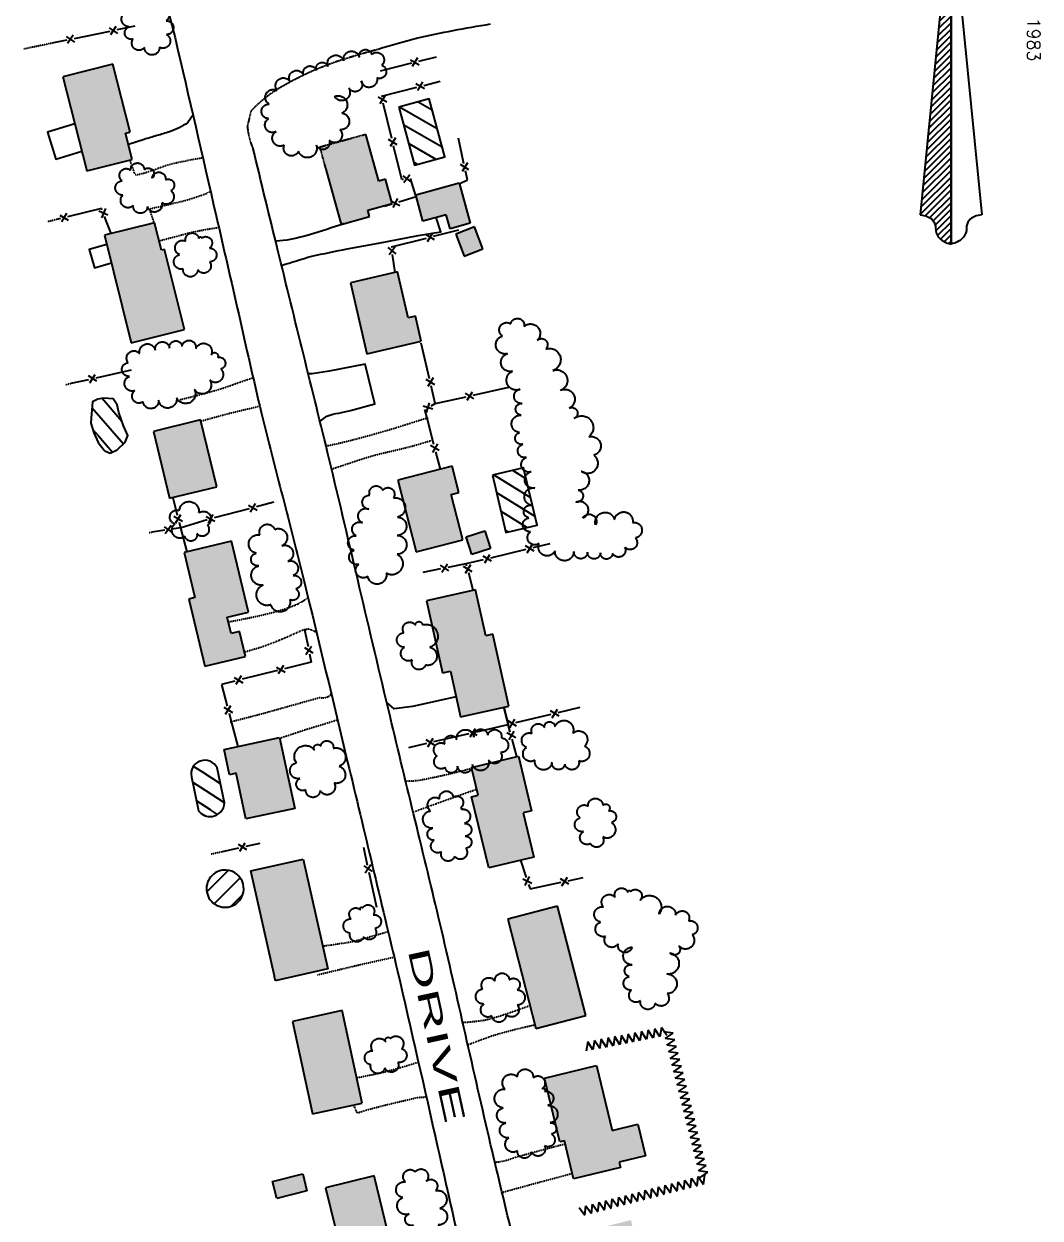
# Model space of a CAD drawing. Header units: feet. Extents: x 1024240 to 1029256, y 89370 to 94394.
# Drawn here: x 1026209 to 1026767, y 91738 to 92394 of the extents above; entities that cross this region are included whole.
import ezdxf

# ---------------------------------------------------------------- set-up
doc = ezdxf.new("R2010")
doc.units = ezdxf.units.FT
doc.header["$MEASUREMENT"] = 0
for name, pattern in [('PB-EX61$0$HIDDEN', [0.375, 0.25, -0.125]), ('PB-EX61$0$HIDDEN2', [0.1875, 0.125, -0.0625]), ('PB-EX61$0$LTP300', [100, 100, 0]), ('PB-EX61$0$LTP600', [100, 100, 0]), ('PB-EX61$0$LTP602', [100, 100, 0])]:
    doc.linetypes.add(name, pattern=pattern)
for name, color, linetype in [('E7SNT', 3, 'Continuous'), ('P1NAS', 4, 'Continuous'), ('PB-EX61$0$BLDG_OBS', 11, 'PB-EX61$0$HIDDEN'), ('PB-EX61$0$BUILDING', 11, 'Continuous'), ('PB-EX61$0$DECK', 10, 'Continuous'), ('PB-EX61$0$DRIVE', 10, 'Continuous'), ('PB-EX61$0$DRIVE_OBSCURED', 10, 'PB-EX61$0$HIDDEN2'), ('PB-EX61$0$E6BUH', 9, 'Continuous'), ('PB-EX61$0$FENCE', 10, 'PB-EX61$0$LTP300'), ('PB-EX61$0$HEDGE', 9, 'PB-EX61$0$LTP602'), ('PB-EX61$0$OBFENCE', 10, 'PB-EX61$0$HIDDEN2'), ('PB-EX61$0$OBS_PAVE', 10, 'PB-EX61$0$HIDDEN'), ('PB-EX61$0$PAVED_RD', 10, 'Continuous'), ('PB-EX61$0$POOL', 10, 'Continuous'), ('PB-EX61$0$POOL_OBS', 10, 'Continuous'), ('PB-EX61$0$TREELINE', 9, 'PB-EX61$0$LTP600')]:
    doc.layers.add(name, color=color, linetype=linetype)
doc.styles.add('120BT', font='swiss.ttf', dxfattribs={"width": 2, "height": 11.5})
doc.styles.add('80L', font='simplex.shx', dxfattribs={"height": 7})

# ---------------------------------------------------------------- blocks, each defined once
blk = doc.blocks.new('PB-EX61$0$FENCE')
for p, q in [((-0.476563, -0.5), (0.5, 0.476563)), ((0.5, -0.5), (-0.476563, 0.476563))]:
    blk.add_line(p, q)
blk = doc.blocks.new('PB-EX61$0$HEDGE')
for p, q in [((-0.376953, 0.365234), (0, -0.617188)), ((0, -0.617188), (0.378906, 0.365234))]:
    blk.add_line(p, q)
blk = doc.blocks.new('PB-EX61')
at = {"layer": 'PB-EX61$0$E6BUH', "linetype": 'Continuous'}
h = blk.add_hatch(dxfattribs=at)
h.set_pattern_fill('ANSI36', color=256, scale=20, angle=20, style=0)
h.paths.add_polyline_path([(1026394.6, 92332.91), (1026371.06, 92326.36), (1026374.41, 92314.28), (1026382.82, 92284.01), (1026398.47, 92288.36), (1026397.5, 92291.84), (1026410.94, 92295.58), (1026407.27, 92308.8), (1026403.58, 92307.77), (1026396.45, 92333.42)])
h.paths.add_polyline_path([(1026419.73, 92232.61), (1026413.9, 92257.91), (1026387.93, 92251.93), (1026396.94, 92212.83), (1026426.9, 92219.73), (1026423.72, 92233.53)])
h.paths.add_polyline_path([(1026456.12, 92282.63), (1026445.82, 92278.69), (1026450.43, 92266.61), (1026460.74, 92270.54)])
h.paths.add_polyline_path([(1026427.84, 92285.83), (1026423.83, 92300.33), (1026447.66, 92306.92), (1026453.84, 92284.59), (1026442.71, 92281.51), (1026440.55, 92289.35)])
h.paths.add_polyline_path([(1026280.37, 92284.85), (1026252.87, 92278.02), (1026267.54, 92218.93), (1026296.73, 92226.18), (1026285.81, 92270.17), (1026284.12, 92269.75)])
h.paths.add_polyline_path([(1026257.43, 92372.11), (1026230.01, 92365.2), (1026243.08, 92313.41), (1026268.03, 92319.7), (1026264.4, 92334.09), (1026266.87, 92334.71)])
h.paths.add_polyline_path([(1026363.84, 91705.08), (1026361.37, 91704.46), (1026359.04, 91713.66), (1026360.69, 91714.08), (1026368.79, 91716.13), (1026371.12, 91706.92)])
h.paths.add_polyline_path([(1026375.5, 91874.77), (1026347.31, 91868.43), (1026346.76, 91868.31), (1026346.2, 91870.82), (1026333.2, 91928.65), (1026361.93, 91935.11)])
h.paths.add_polyline_path([(1026580.46, 91582.05), (1026565.56, 91642.13), (1026537.2, 91635.1), (1026552.11, 91575.01)])
h.paths.add_polyline_path([(1026542.15, 91736.7), (1026515.26, 91729.97), (1026532.19, 91662.27), (1026559.08, 91669)])
h.paths.add_polyline_path([(1026505.57, 91780.34), (1026503.09, 91779.74), (1026494.6, 91814.79), (1026523.18, 91821.71), (1026531.83, 91785.99), (1026545.97, 91789.42), (1026550.19, 91772.02), (1026535.62, 91768.5), (1026536.33, 91765.58), (1026510.65, 91759.36)])
h.paths.add_polyline_path([(1026501.83, 91909.23), (1026474.46, 91902.19), (1026489.94, 91842.03), (1026517.32, 91849.08)])
h.paths.add_polyline_path([(1026458.23, 91970.19), (1026454.55, 91985.46), (1026480.31, 91991.66), (1026487.55, 91961.61), (1026482.88, 91960.48), (1026488.72, 91936.24), (1026463.98, 91930.28), (1026454.58, 91969.31)])
h.paths.add_polyline_path([(1026462.34, 92057.87), (1026456.72, 92083.09), (1026429.74, 92077.07), (1026438.56, 92037.5), (1026442.91, 92038.47), (1026448.52, 92013.29), (1026475.07, 92019.2), (1026466.26, 92058.74)])
h.paths.add_polyline_path([(1026454.72, 92102.52), (1026451.58, 92112.32), (1026461.83, 92115.6), (1026464.96, 92105.79)])
h.paths.add_polyline_path([(1026447.48, 92136.6), (1026443.8, 92151.04), (1026413.99, 92143.43), (1026424.05, 92104), (1026449.76, 92110.56), (1026443.39, 92135.56)])
h.paths.add_polyline_path([(1026432.34, 91636.68), (1026434.61, 91637.42), (1026423.58, 91671.56), (1026395.22, 91662.39), (1026411.05, 91613.4), (1026437.14, 91621.83)])
h.paths.add_polyline_path([(1026383.33, 91716.37), (1026389, 91693.37), (1026414.46, 91699.64), (1026408.73, 91722.91), (1026410.24, 91723.28), (1026400.95, 91761), (1026374.33, 91754.44), (1026379.67, 91732.78), (1026368.02, 91729.91), (1026372.04, 91713.59)])
h.paths.add_polyline_path([(1026347.5, 91748.59), (1026345.18, 91757.93), (1026361.75, 91762.06), (1026364.08, 91752.72)])
h.paths.add_polyline_path([(1026394.4, 91801.03), (1026383.36, 91851.83), (1026356.17, 91845.92), (1026367.22, 91795.12)])
h.paths.add_polyline_path([(1026321.5, 91981.51), (1026318.51, 91995.38), (1026349.05, 92001.96), (1026357.44, 91963), (1026330.53, 91957.2), (1026325.13, 91982.29)])
h.paths.add_polyline_path([(1026320.23, 92068.14), (1026331.89, 92070.94), (1026322.54, 92109.85), (1026296.57, 92103.61), (1026302.52, 92078.86), (1026299.09, 92078.03), (1026307.95, 92041.17), (1026330.37, 92046.56), (1026327.09, 92060.24), (1026322.4, 92059.11)])
h.paths.add_polyline_path([(1026288.64, 92133.51), (1026314.57, 92139.84), (1026305.61, 92176.55), (1026279.67, 92170.22)])
h.paths.add_polyline_path([(1026488.4, 91264.55), (1026480.9, 91299.45), (1026494.83, 91302.45), (1026509.49, 91305.6), (1026516.93, 91271.03), (1026523.17, 91242.01), (1026503.18, 91237.71), (1026494.57, 91235.86)])
h.paths.add_polyline_path([(1026488.72, 91351.43), (1026466.95, 91345.55), (1026453.99, 91393.57), (1026472.46, 91398.55), (1026484.58, 91401.83), (1026497.55, 91353.81)])
h.paths.add_polyline_path([(1026458.16, 91440.61), (1026435.7, 91435.89), (1026431.81, 91454.37), (1026441.72, 91456.46), (1026434.7, 91489.85), (1026439.84, 91490.94), (1026464.13, 91496.05), (1026471.47, 91461.17), (1026470.76, 91461.02), (1026474.34, 91444.02)])
h.paths.add_polyline_path([(1026455.28, 91522.4), (1026426.73, 91517.71), (1026416.7, 91516.06), (1026413.48, 91535.66), (1026419.95, 91536.72), (1026422.18, 91537.09), (1026415.28, 91579.06), (1026445.16, 91583.97)])
h.paths.add_polyline_path([(1026666.15, 91315.44), (1026656.12, 91338.35), (1026610.66, 91318.45), (1026621.61, 91293.44), (1026652.53, 91306.98), (1026651.61, 91309.07)])
h.paths.add_polyline_path([(1026578.4, 91459.97), (1026606.85, 91466.98), (1026623.98, 91397.53), (1026595.53, 91390.52)])
h.paths.add_polyline_path([(1026582.33, 91553.77), (1026580.65, 91561.82), (1026598.25, 91565.49), (1026603.81, 91538.84), (1026589.17, 91535.78), (1026596.87, 91498.87), (1026570.34, 91493.33), (1026558.75, 91548.85)])
h.paths.add_polyline_path([(1026510.47, 91131.03), (1026517.87, 91102.16), (1026577.33, 91117.39), (1026569.93, 91146.26)])
at = {"layer": 'PB-EX61$0$BLDG_OBS', "flags": 128}
for points in [[(1026394.6, 92332.91), (1026371.06, 92326.36), (1026374.41, 92314.28)], [(1026347.31, 91868.43), (1026346.76, 91868.31), (1026346.2, 91870.82)]]:
    blk.add_lwpolyline(points, dxfattribs=at)
at = {"layer": 'PB-EX61$0$BUILDING'}
for p, q in [((1026257.43, 92372.11), (1026230.01, 92365.2)), ((1026266.87, 92334.71), (1026257.43, 92372.11)), ((1026230.01, 92365.2), (1026243.08, 92313.41)), ((1026264.4, 92334.09), (1026266.87, 92334.71)), ((1026268.03, 92319.7), (1026264.4, 92334.09)), ((1026396.45, 92333.42), (1026394.6, 92332.91)), ((1026403.58, 92307.77), (1026396.45, 92333.42)), ((1026243.08, 92313.41), (1026268.03, 92319.7)), ((1026374.41, 92314.28), (1026382.82, 92284.01)), ((1026407.27, 92308.8), (1026403.58, 92307.77)), ((1026410.94, 92295.58), (1026407.27, 92308.8)), ((1026423.83, 92300.33), (1026447.66, 92306.92)), ((1026447.66, 92306.92), (1026453.84, 92284.59)), ((1026427.84, 92285.83), (1026423.83, 92300.33)), ((1026397.5, 92291.84), (1026410.94, 92295.58)), ((1026382.82, 92284.01), (1026398.47, 92288.36)), ((1026398.47, 92288.36), (1026397.5, 92291.84)), ((1026440.55, 92289.35), (1026427.84, 92285.83)), ((1026442.71, 92281.51), (1026440.55, 92289.35)), ((1026280.37, 92284.85), (1026252.87, 92278.02)), ((1026284.12, 92269.75), (1026280.37, 92284.85)), ((1026453.84, 92284.59), (1026442.71, 92281.51)), ((1026456.12, 92282.63), (1026445.82, 92278.69)), ((1026460.74, 92270.54), (1026456.12, 92282.63)), ((1026252.87, 92278.02), (1026267.54, 92218.93)), ((1026445.82, 92278.69), (1026450.43, 92266.61)), ((1026285.81, 92270.17), (1026284.12, 92269.75)), ((1026296.73, 92226.18), (1026285.81, 92270.17)), ((1026450.43, 92266.61), (1026460.74, 92270.54)), ((1026413.9, 92257.91), (1026387.93, 92251.93)), ((1026419.73, 92232.61), (1026413.9, 92257.91)), ((1026387.93, 92251.93), (1026396.94, 92212.83)), ((1026423.72, 92233.53), (1026419.73, 92232.61)), ((1026426.9, 92219.73), (1026423.72, 92233.53)), ((1026267.54, 92218.93), (1026296.73, 92226.18)), ((1026396.94, 92212.83), (1026426.9, 92219.73)), ((1026305.61, 92176.55), (1026279.67, 92170.22)), ((1026314.57, 92139.84), (1026305.61, 92176.55)), ((1026279.67, 92170.22), (1026288.64, 92133.51)), ((1026443.8, 92151.04), (1026413.99, 92143.43)), ((1026447.48, 92136.6), (1026443.8, 92151.04)), ((1026413.99, 92143.43), (1026424.05, 92104)), ((1026288.64, 92133.51), (1026314.57, 92139.84)), ((1026443.39, 92135.56), (1026447.48, 92136.6)), ((1026449.76, 92110.56), (1026443.39, 92135.56)), ((1026451.58, 92112.32), (1026461.83, 92115.6)), ((1026461.83, 92115.6), (1026464.96, 92105.79)), ((1026322.54, 92109.85), (1026296.57, 92103.61)), ((1026331.89, 92070.94), (1026322.54, 92109.85)), ((1026424.05, 92104), (1026449.76, 92110.56)), ((1026454.72, 92102.52), (1026451.58, 92112.32)), ((1026296.57, 92103.61), (1026302.52, 92078.86)), ((1026464.96, 92105.79), (1026454.72, 92102.52)), ((1026456.72, 92083.09), (1026429.74, 92077.07)), ((1026462.34, 92057.87), (1026456.72, 92083.09)), ((1026302.52, 92078.86), (1026299.09, 92078.03)), ((1026299.09, 92078.03), (1026307.95, 92041.17)), ((1026429.74, 92077.07), (1026438.56, 92037.5)), ((1026320.23, 92068.14), (1026331.89, 92070.94)), ((1026322.4, 92059.11), (1026320.23, 92068.14)), ((1026327.09, 92060.24), (1026322.4, 92059.11)), ((1026330.37, 92046.56), (1026327.09, 92060.24)), ((1026466.26, 92058.74), (1026462.34, 92057.87)), ((1026475.07, 92019.2), (1026466.26, 92058.74)), ((1026307.95, 92041.17), (1026330.37, 92046.56)), ((1026438.56, 92037.5), (1026442.91, 92038.47)), ((1026442.91, 92038.47), (1026448.52, 92013.29)), ((1026448.52, 92013.29), (1026475.07, 92019.2)), ((1026318.51, 91995.38), (1026349.05, 92001.96)), ((1026349.05, 92001.96), (1026357.44, 91963)), ((1026321.5, 91981.51), (1026318.51, 91995.38)), ((1026454.55, 91985.46), (1026480.31, 91991.66)), ((1026480.31, 91991.66), (1026487.55, 91961.61)), ((1026458.23, 91970.19), (1026454.55, 91985.46)), ((1026325.13, 91982.29), (1026321.5, 91981.51)), ((1026330.53, 91957.2), (1026325.13, 91982.29)), ((1026454.58, 91969.31), (1026458.23, 91970.19)), ((1026463.98, 91930.28), (1026454.58, 91969.31)), ((1026357.44, 91963), (1026330.53, 91957.2)), ((1026487.55, 91961.61), (1026482.88, 91960.48)), ((1026482.88, 91960.48), (1026488.72, 91936.24)), ((1026333.2, 91928.65), (1026361.93, 91935.11)), ((1026361.93, 91935.11), (1026375.5, 91874.77)), ((1026488.72, 91936.24), (1026463.98, 91930.28)), ((1026346.2, 91870.82), (1026333.2, 91928.65)), ((1026501.83, 91909.23), (1026474.46, 91902.19)), ((1026517.32, 91849.08), (1026501.83, 91909.23)), ((1026474.46, 91902.19), (1026489.94, 91842.03)), ((1026375.5, 91874.77), (1026347.31, 91868.43)), ((1026383.36, 91851.83), (1026356.17, 91845.92)), ((1026356.17, 91845.92), (1026367.22, 91795.12)), ((1026394.4, 91801.03), (1026383.36, 91851.83)), ((1026489.94, 91842.03), (1026517.32, 91849.08)), ((1026494.6, 91814.79), (1026523.18, 91821.71)), ((1026523.18, 91821.71), (1026531.83, 91785.99)), ((1026503.09, 91779.74), (1026494.6, 91814.79)), ((1026367.22, 91795.12), (1026394.4, 91801.03)), ((1026531.83, 91785.99), (1026545.97, 91789.42)), ((1026545.97, 91789.42), (1026550.19, 91772.02)), ((1026505.57, 91780.34), (1026503.09, 91779.74)), ((1026510.65, 91759.36), (1026505.57, 91780.34)), ((1026550.19, 91772.02), (1026535.62, 91768.5)), ((1026535.62, 91768.5), (1026536.33, 91765.58)), ((1026345.18, 91757.93), (1026361.75, 91762.06)), ((1026361.75, 91762.06), (1026364.08, 91752.72)), ((1026400.95, 91761), (1026374.33, 91754.44)), ((1026410.24, 91723.28), (1026400.95, 91761)), ((1026536.33, 91765.58), (1026510.65, 91759.36)), ((1026347.5, 91748.59), (1026345.18, 91757.93)), ((1026374.33, 91754.44), (1026379.67, 91732.78)), ((1026364.08, 91752.72), (1026347.5, 91748.59))]:
    blk.add_line(p, q, dxfattribs=at)
at = {"layer": 'PB-EX61$0$DECK', "flags": 128}
for points in [[(1026236.54, 92339.33), (1026221.48, 92334.76), (1026226, 92319.9), (1026240.34, 92324.26)], [(1026254.1, 92273.04), (1026244.44, 92270.2), (1026247.41, 92260.13), (1026256.63, 92262.85)]]:
    blk.add_lwpolyline(points, dxfattribs=at)
at = {"layer": 'PB-EX61$0$DRIVE', "flags": 128}
for points in [[(1026301.6, 92344.2), (1026298.71, 92339.93, -0.058976), (1026288.6, 92334.95, -0.022892), (1026281.59, 92332.81, 0.003579), (1026274.57, 92330.67), (1026265.98, 92327.83)], [(1026350.14, 92261.44, -0.010892), (1026366.69, 92266.5, -0.007647), (1026386.27, 92270.53), (1026403.49, 92273.77), (1026424.2, 92277.66), (1026425.28, 92277.84), (1026437.59, 92279.86), (1026435.1, 92287.84)], [(1026384.44, 92284.46, -0.010859), (1026365.48, 92278.31), (1026362.24, 92277.43, -0.051808), (1026347.32, 92274.76), (1026346.82, 92274.77)], [(1026371.26, 92175.88), (1026375.08, 92178.65, -0.073821), (1026381.53, 92180.17, 0.004242), (1026387.97, 92181.69), (1026401.31, 92185.32), (1026396.11, 92207.16), (1026376.36, 92203.34), (1026366.92, 92201.9), (1026364.87, 92201.86)]]:
    blk.add_lwpolyline(points, format="xyb", dxfattribs=at)
blk.add_lwpolyline([(1026446.06, 92024.34), (1026422.05, 92019.08), (1026412.02, 92017.78), (1026407.93, 92021.19)], dxfattribs=at)
at = {"layer": 'PB-EX61$0$DRIVE_OBSCURED', "flags": 128}
for points in [[(1026306.98, 92320.5, 0.01873), (1026288.92, 92316.96, 0.015172), (1026281.86, 92314.55, -0.017003), (1026274.8, 92312.14), (1026270.04, 92310.98), (1026269.43, 92311.96), (1026269.31, 92312.33), (1026266.87, 92319.41)], [(1026280.18, 92284.8), (1026277.55, 92292.52), (1026297.49, 92297.2, 0.013265), (1026308.76, 92300.97), (1026311.14, 92302.18)], [(1026282.84, 92274.93, -0.007073), (1026291.56, 92277.24, -0.007073), (1026300.28, 92279.55), (1026302.18, 92280, -0.011668), (1026315.66, 92282.37)], [(1026293.99, 92187.57, 0.006296), (1026313.34, 92192.63), (1026316.95, 92193.69, 0.010028), (1026324.43, 92196.3, -0.000872), (1026331.92, 92198.91), (1026334.43, 92199.78)], [(1026338.15, 92183.96, 0.004571), (1026320.57, 92179.78, 0.003873), (1026305.81, 92175.73)], [(1026430.45, 92177.62), (1026430.09, 92177.51), (1026411.38, 92171.6), (1026401.88, 92168.85, -0.010489), (1026382.5, 92163.76), (1026375.35, 92162.19), (1026374.55, 92162.33)], [(1026377.65, 92149.48, -0.006716), (1026396.13, 92155.63), (1026401.48, 92157.21, -0.009906), (1026411.21, 92159.54, 0.003809), (1026420.93, 92161.88), (1026421.73, 92162.09, 0.008545), (1026427.15, 92163.7, 0.008545), (1026432.57, 92165.31)], [(1026320.86, 92065.52, 0.009241), (1026339.34, 92069.25), (1026343.8, 92070.36, 0.043931), (1026359.61, 92075.63), (1026364.78, 92078.75)], [(1026369.41, 92059.71), (1026365.32, 92061.61), (1026362.81, 92061.07), (1026361.34, 92060.76), (1026355.63, 92058.21, -0.018333), (1026339.82, 92051.85, -0.008863), (1026329.82, 92048.88)], [(1026321.96, 92010.57), (1026322.52, 92010.71), (1026339.34, 92015.04, 0.002936), (1026348.96, 92017.75, 0.000257), (1026358.59, 92020.45), (1026364.99, 92022.26, -0.000754), (1026371.16, 92023.98, 0.276758), (1026377.33, 92025.69), (1026377.46, 92026.16)], [(1026380.94, 92011.53, 0.002835), (1026372.27, 92008.89, 0.002835), (1026363.6, 92006.25), (1026362.58, 92005.93, 0.004051), (1026355.87, 92003.67, 0.004051), (1026349.16, 92001.41)], [(1026454.69, 91984.92, -0.004033), (1026442.56, 91981.91, -0.02043), (1026423.9, 91978.09), (1026418.37, 91977.83)], [(1026422.47, 91961.03, -0.000685), (1026435.66, 91965.84, -0.000976), (1026445.07, 91969.21, -0.000576), (1026454.49, 91972.57), (1026456.61, 91973.33), (1026457.41, 91973.6)], [(1026408.75, 91895.21, -0.017269), (1026399.01, 91892.45, -0.017269), (1026389.27, 91889.7), (1026388.61, 91889.56, -0.013619), (1026380.66, 91888.38, -0.013619), (1026372.71, 91887.19)], [(1026369.95, 91871.56, -0.001411), (1026379.67, 91873.89, -0.001411), (1026389.4, 91876.22), (1026392.29, 91876.89, -0.001876), (1026402.16, 91879.1, -0.001876), (1026412.03, 91881.3)], [(1026486.72, 91854.57, -0.009873), (1026471.6, 91849.26, -0.018766), (1026461.82, 91846.51, -0.022397), (1026449.75, 91845.19)], [(1026452.5, 91833.1, -0.009855), (1026465.71, 91837.98, -0.019906), (1026485.05, 91843.1), (1026489.42, 91844.08)], [(1026425.37, 91823.43, -0.010778), (1026407.25, 91818.11, -0.009236), (1026391.41, 91814.81)], [(1026389.62, 91799.99), (1026391.28, 91796.05), (1026392.41, 91795.83), (1026396.69, 91797.2, -0.010526), (1026416.09, 91802.07), (1026424.94, 91804.12), (1026429.67, 91804.46)], [(1026506.01, 91778.5, 0.000583), (1026499.65, 91776.81, 0.000583), (1026493.28, 91775.11), (1026487.43, 91773.54, 0.001033), (1026478.23, 91771, -0.059233), (1026469.03, 91768.47), (1026467.35, 91768.45)], [(1026471.27, 91751.93, -0.000698), (1026480.43, 91754.45, -0.000698), (1026489.59, 91756.96), (1026490.49, 91757.21, -0.000955), (1026498.06, 91759.23, 0.004361), (1026505.63, 91761.25), (1026509.89, 91762.5)]]:
    blk.add_lwpolyline(points, format="xyb", dxfattribs=at)
at = {"layer": 'PB-EX61$0$FENCE', "flags": 128}
for points in [[(1026269.42, 92392.89), (1026259.63, 92390.88)], [(1026232.2, 92385.26), (1026223.97, 92383.58)], [(1026255.71, 92390.08), (1026236.12, 92386.07)], [(1026421.51, 92372.56), (1026404.24, 92368.17)], [(1026435.08, 92376.01), (1026425.39, 92373.55)], [(1026405.07, 92354.44), (1026405.06, 92354.49), (1026424.38, 92359.44)], [(1026428.26, 92360.43), (1026437.38, 92362.77)], [(1026410.78, 92331.13), (1026406.02, 92350.55)], [(1026450.33, 92317.36), (1026447.28, 92331.41)], [(1026417.1, 92308.72), (1026416.3, 92308.6), (1026411.73, 92327.24)], [(1026447.81, 92306.37), (1026452.26, 92308.5), (1026451.18, 92313.46)], [(1026423.96, 92299.65), (1026420.98, 92309.2)], [(1026424.14, 92299.18), (1026414.57, 92296.28)], [(1026251.5, 92292.01), (1026251.21, 92292.75), (1026232.57, 92288.16)], [(1026410.75, 92295.12), (1026406.74, 92293.9)], [(1026228.68, 92287.21), (1026226.6, 92286.7)], [(1026256.44, 92278.91), (1026252.91, 92288.26)], [(1026433.67, 92277.48), (1026447.47, 92280.94)], [(1026410.65, 92271.47), (1026410.62, 92271.71), (1026429.79, 92276.51)], [(1026412.52, 92257.6), (1026411.18, 92267.51)], [(1026431.44, 92199.18), (1026426.88, 92218.65)], [(1026248.2, 92199.69), (1026267.72, 92204.04)], [(1026234.54, 92196.65), (1026244.3, 92198.82)], [(1026434.63, 92185.55), (1026432.35, 92195.28)], [(1026455.43, 92190.15), (1026474.95, 92194.47)], [(1026432.26, 92184.26), (1026434.63, 92185.55), (1026451.52, 92189.29)], [(1026433.87, 92162.95), (1026430.09, 92177.51), (1026428.84, 92182.31)], [(1026437.4, 92149.4), (1026434.88, 92159.08)], [(1026290.36, 92133.93), (1026292.84, 92124.24)], [(1026345.94, 92131.24), (1026336.27, 92128.72)], [(1026309.2, 92121.57), (1026294.95, 92117.28), (1026294.64, 92117.23), (1026289.89, 92116.48)], [(1026332.39, 92127.72), (1026313.04, 92122.69)], [(1026285.94, 92115.85), (1026279.07, 92114.77)], [(1026293.84, 92120.37), (1026294.64, 92117.23), (1026298.04, 92103.96)], [(1026488.43, 92106.35), (1026497.78, 92108.58)], [(1026465.08, 92100.77), (1026484.54, 92105.42)], [(1026441.66, 92095.58), (1026451.67, 92097.57), (1026461.19, 92099.84)], [(1026451.98, 92096.37), (1026451.67, 92097.57)], [(1026427.93, 92092.85), (1026437.73, 92094.8)], [(1026455.47, 92082.81), (1026452.98, 92092.49)], [(1026362.67, 92061.76), (1026362.81, 92061.07), (1026364.68, 92051.97)], [(1026365.48, 92048.05), (1026366.45, 92043.32), (1026351.71, 92039.69)], [(1026347.83, 92038.74), (1026328.41, 92033.96)], [(1026324.53, 92033), (1026317.18, 92031.19), (1026320.32, 92019.16)], [(1026475.85, 92004.98), (1026474.73, 92009.16), (1026473.7, 92012.99), (1026472.2, 92018.56)], [(1026472.28, 92018.58), (1026473.7, 92012.99), (1026474.68, 92009.15), (1026474.73, 92009.16), (1026474.94, 92009.21)], [(1026502.18, 92015.71), (1026514.22, 92018.59)], [(1026321.33, 92015.28), (1026322.52, 92010.71), (1026326.09, 91997.01)], [(1026478.83, 92010.14), (1026498.29, 92014.78)], [(1026433.79, 91999.69), (1026453.27, 92004.2)], [(1026457.17, 92005.1), (1026474.68, 92009.15)], [(1026420.15, 91996.54), (1026429.89, 91998.79)], [(1026479.49, 91991.46), (1026476.89, 92001.12)], [(1026316.94, 91939.18), (1026326.71, 91941.34)], [(1026330.61, 91942.2), (1026338.33, 91943.91)], [(1026395.08, 91941.64), (1026397.22, 91931.87)], [(1026481.35, 91934.46), (1026484.57, 91924.99)], [(1026398.08, 91927.97), (1026402.31, 91908.72)], [(1026507.62, 91923.26), (1026515.84, 91925.03)], [(1026485.85, 91921.21), (1026486.69, 91918.76), (1026503.71, 91922.42)]]:
    blk.add_lwpolyline(points, dxfattribs=at)
at = {"layer": 'PB-EX61$0$OBFENCE', "flags": 128}
for points in [[(1026223.97, 92383.58), (1026208.53, 92380.41)], [(1026226.6, 92286.7), (1026221.59, 92285.46)], [(1026231.35, 92195.94), (1026234.54, 92196.65)], [(1026279.07, 92114.77), (1026277.3, 92114.49)], [(1026311.45, 91937.97), (1026316.94, 91939.18)]]:
    blk.add_lwpolyline(points, dxfattribs=at)
at = {"layer": 'PB-EX61$0$OBS_PAVE', "flags": 128}
blk.add_lwpolyline([(1026334.34, 92326.22, -0.069425), (1026331.49, 92337.95), (1026333.54, 92346.48, -0.082156), (1026351.77, 92360.67, -0.055262), (1026385.45, 92375.26, -0.010788), (1026403.23, 92380.38)], format="xyb", dxfattribs=at)
at = {"layer": 'PB-EX61$0$PAVED_RD', "flags": 128}
for points in [[(1026272.47, 92463.6, -0.010764), (1026277.39, 92441.6, -0.00341), (1026291.59, 92386.62, -0.000911), (1026314.22, 92288.68, -0.000271), (1026326.57, 92234.7, 0.003228), (1026338.92, 92180.73, 0.002796), (1026350.75, 92134.25, -0.001584), (1026362.57, 92087.78, -0.000777), (1026386.44, 91988.49, -0.000852), (1026413.84, 91873.62, -0.00112), (1026435.9, 91776.91, -0.000435), (1026448.55, 91720.64, 0.000789), (1026461.2, 91664.36, 0.001684), (1026483.67, 91567.08, 0.001303), (1026497.55, 91509.5, -0.00112), (1026511.44, 91451.92, -0.002933), (1026536.12, 91345.5, -0.001294), (1026542.03, 91318.16, 0.011369), (1026547.93, 91290.82), (1026549.1, 91286.47)], [(1026403.23, 92380.38, -0.007918), (1026424.2, 92386.41, -0.015045), (1026464.9, 92394.16)], [(1026532.54, 91491.25), (1026517.71, 91554.88, 0.000153), (1026489.93, 91673.96, 0.000583), (1026477.49, 91726.11, -0.001049), (1026465.04, 91778.27, -0.001216), (1026451.17, 91838.85, 0.001509), (1026437.29, 91899.44, 0.001426), (1026423.51, 91956.53, -0.000542), (1026409.73, 92013.61, -0.00067), (1026393.03, 92084.31, 0.001265), (1026376.32, 92155.01, 0.001035), (1026362.13, 92212.68, -0.000407), (1026347.94, 92270.36, -0.000197), (1026334.34, 92326.22)]]:
    blk.add_lwpolyline(points, format="xyb", dxfattribs=at)
at = {"layer": 'PB-EX61$0$POOL', "flags": 128}
for points in [[(1026414.62, 92348.52), (1026423.2, 92316.65), (1026439.79, 92321.12), (1026431.21, 92352.99), (1026414.62, 92348.52)], [(1026466.02, 92146.21), (1026473.44, 92114.67), (1026490.54, 92118.69), (1026483.12, 92150.24), (1026466.02, 92146.21)]]:
    blk.add_lwpolyline(points, close=True, dxfattribs=at)
for points in [[(1026425.26, 92351.39), (1026432.81, 92347.04)], [(1026415.02, 92348.63), (1026435.57, 92336.79)], [(1026417.27, 92338.67), (1026438.33, 92326.55)], [(1026420.03, 92328.43), (1026434.98, 92319.82)], [(1026422.79, 92318.19), (1026424.74, 92317.07)], [(1026252.71, 92159.85), (1026252.95, 92159.55), (1026255.87, 92158.2), (1026259.87, 92160.09), (1026264.18, 92164.34), (1026265.57, 92168.03), (1026263.26, 92173.24), (1026260.69, 92180.62), (1026259.78, 92184.75), (1026257.58, 92188.09), (1026252.29, 92188.56), (1026249.21, 92187.98), (1026246.18, 92186.42), (1026245.5, 92177.41)], [(1026251.55, 92188.42), (1026262.36, 92175.83)], [(1026245.95, 92183.42), (1026263.19, 92163.36)], [(1026249.53, 92167.75), (1026257.2, 92158.83)], [(1026477.12, 92148.83), (1026484.53, 92144.24)], [(1026466.8, 92146.4), (1026486.96, 92133.91)], [(1026468.26, 92136.67), (1026489.39, 92123.59)], [(1026470.69, 92126.35), (1026485.11, 92117.41)], [(1026473.12, 92116.02), (1026474.79, 92114.99)], [(1026316.53, 91976.44), (1026306.45, 91983.02)], [(1026318.7, 91966.07), (1026308.26, 91972.88)], [(1026314.87, 91959.62), (1026311.01, 91962.13)], [(1026319.99, 91928.07), (1026320.88, 91928.96)], [(1026322.28, 91919.75), (1026327.41, 91924.88)], [(1026324.58, 91911.45), (1026328.86, 91915.73)]]:
    blk.add_lwpolyline(points, dxfattribs=at)
for points in [[(1026311.92, 91958.6, 0.367264), (1026318.71, 91966.11), (1026314.67, 91985.28, 0.379209), (1026305.45, 91989.02)], [(1026324.91, 91910.43, 0.7149), (1026319.71, 91929.1)]]:
    blk.add_lwpolyline(points, format="xyb", dxfattribs=at)
at = {"layer": 'PB-EX61$0$POOL_OBS', "flags": 128}
for points in [[(1026245.5, 92177.41), (1026245.3, 92174.75), (1026246.93, 92169.4), (1026249.29, 92164.03), (1026252.71, 92159.85)], [(1026246.28, 92171.53), (1026249.53, 92167.75)], [(1026306.45, 91983.02), (1026301.71, 91986.11)], [(1026308.26, 91972.88), (1026301.24, 91977.46)], [(1026311.01, 91962.13), (1026303.44, 91967.07)], [(1026309.03, 91917.11), (1026319.99, 91928.07)], [(1026313.11, 91910.58), (1026322.28, 91919.75)], [(1026322.26, 91909.13), (1026324.58, 91911.45)]]:
    blk.add_lwpolyline(points, dxfattribs=at)
for points in [[(1026305.45, 91989.02, 0.377953), (1026300.63, 91980.35), (1026304.57, 91961.73, 0.274302), (1026311.92, 91958.6)], [(1026319.71, 91929.1, 0.071479), (1026316.81, 91928.85, 0.470037), (1026309.74, 91914.75, 0.470037), (1026324.91, 91910.43)]]:
    blk.add_lwpolyline(points, format="xyb", dxfattribs=at)
at = {"layer": 'PB-EX61$0$TREELINE', "flags": 128}
for points in [[(1026274.86, 92404.48, -1), (1026281.95, 92402.53, -1), (1026286.77, 92395.96, -1), (1026286.95, 92388.3, -1), (1026283.07, 92381.33, -1), (1026274.77, 92381.21, -1), (1026268.65, 92385.9, -1), (1026266.35, 92392.6, -1), (1026266.48, 92401.06, -1), (1026273.04, 92404.72, -1), (1026274.86, 92404.48)], [(1026402.55, 92364.41, -1), (1026393.93, 92362.91, -1), (1026387.1, 92358.9, -1), (1026379.25, 92354.28, -1), (1026383.31, 92345.14, -1), (1026382.17, 92336.05, -1), (1026376.3, 92330.13, -1), (1026369.23, 92327.63, -1), (1026359.41, 92324.17, -1), (1026351.64, 92327.61, -1), (1026347.15, 92335.11, -1), (1026342.98, 92342.08, -1), (1026343.32, 92350.12, -1), (1026347.72, 92357.57, -1), (1026354.55, 92362.83, -1), (1026362.25, 92366.02, -1), (1026369.27, 92368.65, -1), (1026375.57, 92370.83, -1), (1026384.36, 92373.86, -1), (1026392.88, 92375.86, -1), (1026399.62, 92377.44, -1), (1026405.2, 92371.54, -1), (1026402.55, 92364.41, -1), (1026402.55, 92364.41)], [(1026278.97, 92309.35, -1), (1026286.43, 92308.57, -1), (1026289.28, 92302.55, -1), (1026284.29, 92295.87, -1), (1026276.48, 92293.76, -1), (1026268.61, 92294.3, -1), (1026262.93, 92300.09, -1), (1026262.48, 92307.96, -1), (1026267.18, 92313.85, -1), (1026274.67, 92314.18, -1), (1026278.97, 92309.35, -1), (1026278.97, 92309.35)], [(1026306.26, 92276.53, -1), (1026310.62, 92270.95, -1), (1026310.65, 92263.41, -1), (1026304.08, 92259, -1), (1026295.98, 92259.49, -1), (1026293.99, 92267.38, -1), (1026297.36, 92274.85, -1), (1026304.73, 92276.24, -1), (1026306.26, 92276.53)], [(1026518.29, 92103.84, -1), (1026510.8, 92104.13, -1), (1026500.39, 92104.54, -1), (1026491.72, 92108.61, -1), (1026486.93, 92115.09, -1), (1026486.04, 92122.64, -1), (1026487.43, 92129.59, -1), (1026489.33, 92139.1, -1), (1026487.32, 92148.05, -1), (1026484.69, 92155.96, -1), (1026482.69, 92163.19, -1), (1026480.93, 92169.58, -1), (1026481.75, 92179.13, -1), (1026482.3, 92185.62, -1), (1026481.28, 92193.37, -1), (1026477.07, 92203.35, -1), (1026474.31, 92212.96, -1), (1026471.51, 92222.65, -1), (1026476.05, 92229.33, -1), (1026483.43, 92227.81, -1), (1026490.67, 92220.31, -1), (1026495.29, 92215.52, -1), (1026499.24, 92203.65, -1), (1026503.5, 92192.79, -1), (1026508.23, 92183.05, -1), (1026511, 92177.36, -1), (1026519.02, 92167.24, -1), (1026521.75, 92157.12, -1), (1026514.8, 92148.27, -1), (1026513.05, 92138.01, -1), (1026511.93, 92131.43, -1), (1026515.67, 92122.59, -1), (1026522.72, 92118.87, -1), (1026533.17, 92121.73, -1), (1026543.05, 92120.17, -1), (1026544.6, 92111.64, -1), (1026538.73, 92106.58, -1), (1026532.04, 92103.19, -1), (1026525.38, 92103.5, -1), (1026518.29, 92103.84, -1), (1026518.29, 92103.84)], [(1026315.08, 92210.93, -1), (1026316.75, 92204.47, -1), (1026310.78, 92198.33, -1), (1026302.29, 92193.22, -1), (1026292.49, 92188.61, -1), (1026282.55, 92187.47, -1), (1026274.07, 92186.49, -1), (1026269.53, 92192.65, -1), (1026266.5, 92200.48, -1), (1026265.85, 92208.01, -1), (1026272.17, 92212.98, -1), (1026280.69, 92214.95, -1), (1026288.53, 92216.04, -1), (1026295.44, 92216.99, -1), (1026303.03, 92215.78, -1), (1026311.53, 92212.36, -1), (1026315.08, 92210.93)], [(1026411.57, 92133.68, -1), (1026413.77, 92123.07, -1), (1026413.74, 92113.07, -1), (1026413.71, 92102.71, -1), (1026407.7, 92092.22, -1), (1026397.5, 92090.58, -1), (1026392.51, 92097.23, -1), (1026390.09, 92104.97, -1), (1026391.09, 92112.86, -1), (1026394.55, 92119.98, -1), (1026398.14, 92127.41, -1), (1026398.61, 92135.18, -1), (1026405.73, 92137.8, -1), (1026411.57, 92133.68, -1), (1026411.57, 92133.68)], [(1026305, 92125.62, -1), (1026309.42, 92118.67, -1), (1026303.59, 92113.96, -1), (1026297.08, 92112.54, -1), (1026291.47, 92119.33, -1), (1026293.92, 92126.83, -1), (1026304.68, 92125.66, -1), (1026305, 92125.62)], [(1026346.36, 92116.39, -1), (1026350.27, 92107.34, -1), (1026353.64, 92098.81, -1), (1026356.45, 92090.97, -1), (1026357.9, 92083.61, -1), (1026354.68, 92077.77, -1), (1026344.28, 92074.93, -1), (1026340.11, 92085.83, -1), (1026337.69, 92096.39, -1), (1026336.1, 92103.29, -1), (1026338.25, 92113.29, -1), (1026346.36, 92116.39, -1), (1026346.36, 92116.39)], [(1026427.54, 92063.84, -1), (1026431.6, 92051.58, -1), (1026429.28, 92041.75, -1), (1026421.96, 92044.66, -1), (1026417.63, 92051.61, -1), (1026417.35, 92059.57, -1), (1026423.68, 92063.69, -1), (1026427.54, 92063.84)], [(1026500.42, 92007.95, -1), (1026510.2, 92004.37, -1), (1026516.63, 91997.26, -1), (1026513.51, 91989.09, -1), (1026505.79, 91987.36, -1), (1026498.77, 91988.29, -1), (1026489.35, 91989.54, -1), (1026484.67, 91996.5, -1), (1026487.8, 92004.17, -1), (1026494.56, 92007.41, -1), (1026500.42, 92007.95)], [(1026446.38, 92000.8, -1), (1026455.86, 92002.17, -1), (1026463.48, 92003.28, -1), (1026470.97, 92001.76, -1), (1026470.52, 91993.75, -1), (1026463.94, 91989.44, -1), (1026455.05, 91987.22, -1), (1026446.77, 91986.25, -1), (1026440.1, 91985.47, -1), (1026435.56, 91991.83, -1), (1026439.89, 91998.41, -1), (1026446.38, 92000.8, -1), (1026446.38, 92000.8)], [(1026371.64, 91997.28, -1), (1026378.55, 91996.06, -1), (1026381.73, 91986.14, -1), (1026379.06, 91976.94, -1), (1026371.32, 91972.85, -1), (1026363.41, 91973.15, -1), (1026360.11, 91979.42, -1), (1026358.27, 91988.09, -1), (1026368.23, 91994.94, -1), (1026371.64, 91997.28)], [(1026448.95, 91962.48, -1), (1026450.74, 91954.77, -1), (1026451.09, 91947.69, -1), (1026451.4, 91941.11, -1), (1026445.21, 91936.59, -1), (1026437.97, 91939.15, -1), (1026433.98, 91945.5, -1), (1026433.19, 91952.12, -1), (1026432.06, 91961.64, -1), (1026436.95, 91968.24, -1), (1026444.47, 91969.22, -1), (1026448.39, 91963.32, -1), (1026448.95, 91962.48)], [(1026529.84, 91961.67, -1), (1026531.42, 91955.19, -1), (1026526.61, 91947.34, -1), (1026519.88, 91943.66, -1), (1026516.03, 91950.29, -1), (1026514.25, 91957.84, -1), (1026518.58, 91964.22, -1), (1026526.67, 91964.74, -1), (1026529.84, 91961.67)], [(1026542.03, 91917.35, -1), (1026547.16, 91912.47, -1), (1026557.6, 91904.86, -1), (1026566.7, 91904.35, -1), (1026573.86, 91901.11, -1), (1026575.86, 91893.5, -1), (1026568.42, 91887.46, -1), (1026563.58, 91883.53, -1), (1026561.85, 91872, -1), (1026562.07, 91861.17, -1), (1026555.48, 91855.96, -1), (1026547.34, 91857.29, -1), (1026542.46, 91863.15, -1), (1026541.19, 91870.55, -1), (1026542.82, 91877.01, -1), (1026542.72, 91886.7, -1), (1026535.12, 91888.63, -1), (1026528.13, 91892.68, -1), (1026525.43, 91900.53, -1), (1026526.97, 91908.88, -1), (1026533.39, 91914.18, -1), (1026540.43, 91916.77, -1), (1026542.03, 91917.35)], [(1026394.68, 91908.41, -1), (1026400.56, 91904.56, -1), (1026401.43, 91896.97, -1), (1026395.23, 91892.45, -1), (1026387.8, 91894.4, -1), (1026388.31, 91902.3, -1), (1026393.42, 91907.21, -1), (1026394.68, 91908.41)], [(1026475.47, 91868.93, -1), (1026479.66, 91863.22, -1), (1026479.66, 91854.9, -1), (1026473.48, 91849.84, -1), (1026465.68, 91848.97, -1), (1026461.35, 91855.5, -1), (1026460.63, 91863.76, -1), (1026467.41, 91868.07, -1), (1026475.28, 91868.91, -1), (1026475.47, 91868.93)], [(1026410.01, 91836.51, -1), (1026416.06, 91830.91, -1), (1026414.04, 91823.49, -1), (1026406.86, 91820.33, -1), (1026399.17, 91822.06, -1), (1026400.22, 91829.73, -1), (1026407.41, 91834.71, -1), (1026410.01, 91836.51)], [(1026494.66, 91807.42, -1), (1026496.47, 91799.7, -1), (1026497.67, 91790.19, -1), (1026498.44, 91784.02, -1), (1026494.71, 91777.51, -1), (1026487.34, 91774.29, -1), (1026479.77, 91774.76, -1), (1026474.98, 91781.96, -1), (1026473.42, 91790.14, -1), (1026471.86, 91798.37, -1), (1026472.93, 91808.73, -1), (1026479.69, 91815.52, -1), (1026488.42, 91815.04, -1), (1026493.44, 91808.91, -1), (1026494.66, 91807.42)], [(1026423.96, 91763.64, -1), (1026429.57, 91758.05, -1), (1026434.73, 91752.92, -1), (1026437.05, 91743.19, -1), (1026436.22, 91734.06, -1), (1026428.97, 91729.95, -1), (1026422.59, 91733.89, -1), (1026420.19, 91740.11, -1), (1026416.73, 91749.05, -1), (1026418.16, 91757.68, -1), (1026423.68, 91763.35, -1), (1026423.96, 91763.64)]]:
    blk.add_lwpolyline(points, format="xyb", close=True, dxfattribs=at)
at = {"layer": 'PB-EX61$0$FENCE'}
for p, xscale, yscale, zscale, rotation in [((1026257.67, 92390.48), 4.000000000054423, 4, 4, 191.581336999821), ((1026234.16, 92385.66), 4.000000000054423, 4, 4, 191.581336999821), ((1026423.45, 92373.06), 3.999999999985244, 4, 4, 194.267878000057), ((1026426.32, 92359.94), 3.999999999969587, 4, 4, 14.3761470001074), ((1026405.55, 92352.49), 4.000000000014529, 4, 4, 103.7675280004534), ((1026411.26, 92329.18), 4.000000000014529, 4, 4, 103.7675280004534), ((1026450.76, 92315.41), 4.000000000000239, 4.000000000000239, 4.000000000000239, 102.2595619997804), ((1026419.08, 92309.02), 4.000000000053128, 4, 4, 188.6783839997843), ((1026252.2, 92290.14), 3.999999999991994, 4, 4, 110.7005749999278), ((1026412.66, 92295.7), 3.999999999981063, 4, 4, 196.8598250001599), ((1026230.62, 92287.69), 3.999999999957361, 4, 4, 193.8217430002258), ((1026431.73, 92276.99), 3.9999999999856, 4, 4, 14.05779400006299), ((1026410.92, 92269.49), 3.999999999998684, 4, 4, 97.64980299938111), ((1026246.25, 92199.26), 4.000000000002218, 4, 4, 12.56629200009478), ((1026431.89, 92197.23), 4.000000000003919, 4, 4, 103.1620170001138), ((1026453.47, 92189.72), 3.999999999974948, 4, 4, 12.48333300003415), ((1026430.5, 92183.3), 4.000000000040116, 4, 4, 28.53751999957178), ((1026434.38, 92161.02), 3.999999999994287, 4, 4, 104.591838999996), ((1026334.33, 92128.22), 4.000000000042152, 4, 4, 194.5600259997502), ((1026293.34, 92122.3), 3.999999999998307, 4, 4, 284.3638539999567), ((1026311.11, 92122.14), 4.000000000041275, 4, 4, 196.7374879998944), ((1026287.92, 92116.17), 4.000000000054231, 4, 4, 188.9932469999313), ((1026463.14, 92100.31), 3.999999999990211, 4, 4, 13.43187800002672), ((1026486.48, 92105.88), 3.999999999990211, 4, 4, 13.43187800002672), ((1026439.7, 92095.19), 3.999999999951001, 4, 4, 11.24215400007844), ((1026452.48, 92094.43), 3.999999999995406, 4, 4, 104.4219819995383), ((1026365.08, 92050.01), 3.999999999996461, 4, 4, 281.5899660002393), ((1026349.77, 92039.22), 3.999999999999718, 3.999999999999718, 3.999999999999718, 193.8350180000161), ((1026326.47, 92033.48), 3.999999999999718, 3.999999999999718, 3.999999999999718, 193.8350180000161), ((1026320.83, 92017.22), 4.000000000000927, 4.000000000000927, 4.000000000000927, 284.6114769996598), ((1026500.23, 92015.25), 3.999999999964705, 4, 4, 13.42208000002563), ((1026476.89, 92009.68), 3.999999999964705, 4, 4, 13.42208000002563), ((1026455.22, 92004.65), 3.999999999999306, 3.999999999999306, 3.999999999999306, 13.02266900000739), ((1026476.37, 92003.05), 4.000000000004558, 4, 4, 105.0419139999791), ((1026431.84, 91999.24), 3.999999999999306, 3.999999999999306, 3.999999999999306, 13.02266900000739), ((1026328.66, 91941.77), 4.000000000049096, 4, 4, 12.45007199975202), ((1026397.65, 91929.92), 4.000000000010239, 4, 4, 282.382412000759), ((1026485.21, 91923.1), 3.999999999994777, 4, 4, 288.7694429995362), ((1026505.66, 91922.84), 4.000000000057238, 4, 4, 12.14292099990614)]:
    blk.add_blockref('PB-EX61$0$FENCE', p, dxfattribs=dict(at, xscale=xscale, yscale=yscale, zscale=zscale, rotation=rotation))
at = {"layer": 'PB-EX61$0$HEDGE', "yscale": 5, "zscale": 5}
for p, xscale, rotation in [((1026541.17, 91835.95), 4.999999999994108, 190.9823570000778), ((1026544.85, 91836.66), 4.999999999994108, 190.9823570000778), ((1026548.53, 91837.38), 4.999999999994108, 190.9823570000778), ((1026552.21, 91838.09), 4.999999999994108, 190.9823570000778), ((1026555.89, 91838.81), 4.999999999994108, 190.9823570000778), ((1026559.57, 91839.52), 4.999999999994108, 190.9823570000778), ((1026562.29, 91838.71), 4.999999999997502, 104.0917579997748), ((1026519.08, 91831.66), 4.999999999994108, 190.9823570000778), ((1026522.76, 91832.38), 4.999999999994108, 190.9823570000778), ((1026526.44, 91833.09), 4.999999999994108, 190.9823570000778), ((1026530.12, 91833.81), 4.999999999994108, 190.9823570000778), ((1026533.8, 91834.52), 4.999999999994108, 190.9823570000778), ((1026537.49, 91835.23), 4.999999999994108, 190.9823570000778), ((1026563.2, 91835.08), 4.999999999997502, 104.0917579997748), ((1026564.11, 91831.44), 4.999999999997502, 104.0917579997748), ((1026565.03, 91827.8), 4.999999999997502, 104.0917579997748), ((1026565.94, 91824.16), 4.999999999997502, 104.0917579997748), ((1026566.85, 91820.53), 4.999999999997502, 104.0917579997748), ((1026567.77, 91816.89), 4.999999999997502, 104.0917579997748), ((1026568.68, 91813.25), 4.999999999997502, 104.0917579997748), ((1026569.59, 91809.62), 4.999999999997502, 104.0917579997748), ((1026570.5, 91805.98), 4.999999999997502, 104.0917579997748), ((1026571.42, 91802.34), 4.999999999997502, 104.0917579997748), ((1026572.33, 91798.7), 4.999999999997502, 104.0917579997748), ((1026573.24, 91795.07), 4.999999999997502, 104.0917579997748), ((1026574.16, 91791.43), 4.999999999997502, 104.0917579997748), ((1026575.07, 91787.79), 4.999999999997502, 104.0917579997748), ((1026575.98, 91784.16), 4.999999999997502, 104.0917579997748), ((1026576.9, 91780.52), 4.999999999997502, 104.0917579997748), ((1026577.81, 91776.88), 4.999999999997502, 104.0917579997748), ((1026578.72, 91773.24), 4.999999999997502, 104.0917579997748), ((1026579.63, 91769.61), 4.999999999997502, 104.0917579997748), ((1026580.55, 91765.97), 4.999999999997502, 104.0917579997748), ((1026577.68, 91758.38), 5.000000000002875, 14.54130699998258), ((1026581.31, 91759.33), 5.000000000002875, 14.54130699998258), ((1026581.46, 91762.33), 4.999999999997502, 104.0917579997748), ((1026552.27, 91751.79), 5.000000000038163, 14.56194099988821), ((1026555.9, 91752.73), 5.000000000038163, 14.56194099988821), ((1026559.53, 91753.68), 5.000000000002875, 14.54130699998258), ((1026563.16, 91754.62), 5.000000000002875, 14.54130699998258), ((1026566.79, 91755.56), 5.000000000002875, 14.54130699998258), ((1026570.42, 91756.5), 5.000000000002875, 14.54130699998258), ((1026574.05, 91757.44), 5.000000000002875, 14.54130699998258), ((1026526.87, 91745.19), 5.000000000038163, 14.56194099988821), ((1026530.5, 91746.13), 5.000000000038163, 14.56194099988821), ((1026534.13, 91747.08), 5.000000000038163, 14.56194099988821), ((1026537.76, 91748.02), 5.000000000038163, 14.56194099988821), ((1026541.39, 91748.96), 5.000000000038163, 14.56194099988821), ((1026545.02, 91749.91), 5.000000000038163, 14.56194099988821), ((1026548.65, 91750.85), 5.000000000038163, 14.56194099988821), ((1026515.98, 91742.36), 5.000000000038163, 14.56194099988821), ((1026519.61, 91743.31), 5.000000000038163, 14.56194099988821), ((1026523.24, 91744.25), 5.000000000038163, 14.56194099988821)]:
    blk.add_blockref('PB-EX61$0$HEDGE', p, dxfattribs=dict(at, xscale=xscale, rotation=rotation))
blk = doc.blocks.new('PAR-A')
at = {"layer": 'P1NAS'}
for p, q in [((-0.1404, 2.61), (-0.3204, 2.61)), ((-0.2804, 2.11), (-0.2804, 2.61)), ((-0.2804, 2.61), (-0.1804, 2.61)), ((-0.2804, 2.5221), (-0.1925, 2.61)), ((-0.2804, 2.5574), (-0.2279, 2.61)), ((-0.2804, 2.5928), (-0.2632, 2.61)), ((-0.2804, 2.4867), (-0.1802, 2.5869)), ((-0.2804, 2.4514), (-0.1637, 2.5681)), ((0.1496, 2.21), (-0.2004, 2.61)), ((0.2896, 2.61), (0.1096, 2.61)), ((0.2296, 2.61), (0.1496, 2.61)), ((0.1496, 2.21), (0.1496, 2.61)), ((0.1496, 2.5632), (0.1964, 2.61)), ((0.1496, 2.5985), (0.161, 2.61)), ((0.1496, 2.5278), (0.2279, 2.6061)), ((0.1496, 2.4925), (0.2279, 2.5708)), ((0.2296, 2.11), (0.2296, 2.61)), ((0.2296, 2.6078), (0.2318, 2.61)), ((0.2691, 2.11), (0.2691, 2.61)), ((-0.2804, 2.416), (-0.2004, 2.496)), ((-0.2004, 2.11), (-0.2004, 2.51)), ((-0.2004, 2.51), (0.1502, 2.11)), ((-0.2004, 2.51), (-0.2004, 2.11)), ((-0.1939, 2.5025), (-0.1472, 2.5492)), ((-0.1774, 2.4837), (-0.1307, 2.5303)), ((-0.1609, 2.4649), (-0.1142, 2.5115)), ((0.1496, 2.4571), (0.2296, 2.5371)), ((0.1496, 2.4217), (0.2296, 2.5017)), ((-0.2804, 2.3807), (-0.2004, 2.4607)), ((-0.1673, 2.11), (-0.1673, 2.4722)), ((-0.1444, 2.446), (-0.0977, 2.4926)), ((-0.1278, 2.4272), (-0.0812, 2.4738)), ((-0.1113, 2.4083), (-0.0647, 2.4549)), ((-0.0948, 2.3895), (-0.0482, 2.4361)), ((0.1496, 2.3864), (0.2296, 2.4664)), ((0.1496, 2.351), (0.2296, 2.431)), ((-0.2804, 2.3453), (-0.2004, 2.4253)), ((-0.2804, 2.3099), (-0.2004, 2.3899)), ((-0.0783, 2.3707), (-0.0317, 2.4172)), ((-0.0603, 2.3501), (-0.0136, 2.3967)), ((-0.0453, 2.333), (0.0013, 2.3795)), ((0.1496, 2.3157), (0.2296, 2.3957)), ((-0.2804, 2.2746), (-0.2004, 2.3546)), ((-0.2804, 2.2392), (-0.2004, 2.3192)), ((-0.0288, 2.3141), (0.0177, 2.3606)), ((-0.0122, 2.2953), (0.0342, 2.3418)), ((0.0043, 2.2765), (0.0507, 2.3229)), ((0.0208, 2.2576), (0.0672, 2.3041)), ((0.1496, 2.2803), (0.2296, 2.3603)), ((0.1496, 2.245), (0.2296, 2.325)), ((-0.2804, 2.2039), (-0.2004, 2.2839)), ((-0.2804, 2.1685), (-0.2004, 2.2485)), ((0.0373, 2.2388), (0.0837, 2.2852)), ((0.0538, 2.2199), (0.1002, 2.2664)), ((0.0703, 2.2011), (0.1167, 2.2475)), ((0.1034, 2.1634), (0.2296, 2.2896)), ((0.1199, 2.1446), (0.2296, 2.2543)), ((-0.2804, 2.1299), (-0.2004, 2.2099)), ((-0.2682, 2.11), (-0.2004, 2.1778)), ((0.0869, 2.1823), (0.1332, 2.2286)), ((0.1364, 2.1257), (0.2296, 2.2189)), ((0.156, 2.11), (0.2296, 2.1835)), ((-0.1404, 2.11), (-0.3204, 2.11)), ((-0.2804, 2.11), (-0.2004, 2.11)), ((-0.2329, 2.11), (-0.2004, 2.1425)), ((0.2896, 2.11), (0.1096, 2.11)), ((0.1496, 2.11), (0.2296, 2.11)), ((0.1914, 2.11), (0.2296, 2.1482)), ((0.2267, 2.11), (0.2296, 2.1128)), ((0.2296, 2.11), (0.2796, 2.11)), ((0, 1.95), (-0.17, 0.24)), ((-0.0035, 1.9152), (0, 1.9186)), ((0, -1.95), (0, 1.95)), ((0, 1.95), (0.17, 0.24)), ((-0.0113, 1.8366), (0, 1.8479)), ((-0.0074, 1.8759), (0, 1.8833)), ((-0.0191, 1.7581), (0, 1.7772)), ((-0.0152, 1.7974), (0, 1.8126)), ((-0.023, 1.7189), (0, 1.7419)), ((-0.0308, 1.6404), (0, 1.6711)), ((-0.0269, 1.6796), (0, 1.7065)), ((-0.0386, 1.5618), (0, 1.6004)), ((-0.0347, 1.6011), (0, 1.6358)), ((-0.0464, 1.4833), (0, 1.5297)), ((-0.0425, 1.5226), (0, 1.5651)), ((-0.0542, 1.4048), (0, 1.459)), ((-0.0503, 1.4441), (0, 1.4944)), ((-0.062, 1.3263), (0, 1.3883)), ((-0.0581, 1.3656), (0, 1.4237)), ((-0.0698, 1.2478), (0, 1.3176)), ((-0.0659, 1.287), (0, 1.3529)), ((-0.0737, 1.2085), (0, 1.2822)), ((-0.0815, 1.13), (0, 1.2115)), ((-0.0776, 1.1693), (0, 1.2469)), ((-0.0893, 1.0515), (0, 1.1408)), ((-0.0854, 1.0907), (0, 1.1762)), ((-0.0971, 0.973), (0, 1.0701)), ((-0.0932, 1.0122), (0, 1.1055)), ((-0.1049, 0.8945), (0, 0.9994)), ((-0.101, 0.9337), (0, 1.0347)), ((-0.1127, 0.8159), (0, 0.9287)), ((-0.1088, 0.8552), (0, 0.964)), ((-0.1205, 0.7374), (0, 0.858)), ((-0.1166, 0.7767), (0, 0.8933)), ((-0.1245, 0.6982), (0, 0.8226)), ((-0.1323, 0.6196), (0, 0.7519)), ((-0.1284, 0.6589), (0, 0.7873)), ((-0.1401, 0.5411), (0, 0.6812)), ((-0.1362, 0.5804), (0, 0.7165)), ((-0.1479, 0.4626), (0, 0.6105)), ((-0.144, 0.5019), (0, 0.6458)), ((-0.1557, 0.3841), (0, 0.5398)), ((-0.1518, 0.4234), (0, 0.5751)), ((-0.1635, 0.3056), (0, 0.4691)), ((-0.1596, 0.3448), (0, 0.5044)), ((-0.1674, 0.2663), (0, 0.4337)), ((-0.1592, 0.2392), (0, 0.3984)), ((-0.1311, 0.2319), (0, 0.363)), ((-0.1088, 0.2188), (0, 0.3276)), ((-0.0928, 0.1995), (0, 0.2923)), ((-0.085, 0.1719), (0, 0.2569)), ((-0.0811, 0.1405), (0, 0.2216)), ((-0.0683, 0.1179), (0, 0.1862)), ((-0.0501, 0.1008), (0, 0.1509)), ((-0.0273, 0.0882), (0, 0.1155)), ((-0.0001, 0.08), (0, 0.0802)), ((-0.3, 0), (0.3, 0)), ((-0.06, 0.04), (0.06, 0.04)), ((-0.14, -0.04), (0.14, -0.04)), ((0, -0.04), (0, -1.95)), ((0, -0.08), (-0.17, -1.79)), ((-0.0018, -0.0985), (0, -0.0966)), ((0, -0.08), (0.17, -1.79)), ((-0.0096, -0.177), (0, -0.1673)), ((-0.0057, -0.1377), (0, -0.132)), ((-0.0174, -0.2555), (0, -0.238)), ((-0.0135, -0.2162), (0, -0.2027)), ((-0.0253, -0.334), (0, -0.3088)), ((-0.0213, -0.2948), (0, -0.2734)), ((-0.0331, -0.4125), (0, -0.3795)), ((-0.0292, -0.3733), (0, -0.3441)), ((-0.0409, -0.491), (0, -0.4502)), ((-0.037, -0.4518), (0, -0.4148)), ((-0.0487, -0.5696), (0, -0.5209)), ((-0.0448, -0.5303), (0, -0.4855)), ((-0.0526, -0.6088), (0, -0.5562)), ((-0.0604, -0.6873), (0, -0.627)), ((-0.0565, -0.6481), (0, -0.5916)), ((-0.0682, -0.7659), (0, -0.6977)), ((-0.0643, -0.7266), (0, -0.6623)), ((-0.076, -0.8444), (0, -0.7684)), ((-0.0721, -0.8051), (0, -0.733)), ((-0.0838, -0.9229), (0, -0.8391)), ((-0.0799, -0.8836), (0, -0.8037)), ((-0.0916, -1.0014), (0, -0.9098)), ((-0.0877, -0.9621), (0, -0.8744)), ((-0.0994, -1.0799), (0, -0.9805)), ((-0.0955, -1.0407), (0, -0.9452)), ((-0.1033, -1.1192), (0, -1.0159)), ((-0.1111, -1.1977), (0, -1.0866)), ((-0.1072, -1.1584), (0, -1.0512)), ((-0.1189, -1.2762), (0, -1.1573)), ((-0.115, -1.2369), (0, -1.1219)), ((-0.1267, -1.3547), (0, -1.228)), ((-0.1228, -1.3155), (0, -1.1926)), ((-0.1345, -1.4332), (0, -1.2987)), ((-0.1306, -1.394), (0, -1.2634)), ((-0.1423, -1.5118), (0, -1.3694)), ((-0.1384, -1.4725), (0, -1.3341)), ((-0.1501, -1.5903), (0, -1.4401)), ((-0.1462, -1.551), (0, -1.4048)), ((-0.154, -1.6295), (0, -1.4755)), ((-0.1619, -1.708), (0, -1.5462)), ((-0.158, -1.6688), (0, -1.5108)), ((-0.1697, -1.7866), (0, -1.6169)), ((-0.1658, -1.7473), (0, -1.5815)), ((-0.1421, -1.7943), (0, -1.6523)), ((-0.1173, -1.8049), (0, -1.6876)), ((-0.0987, -1.8216), (0, -1.723)), ((-0.0869, -1.8453), (0, -1.7583)), ((-0.0841, -1.8778), (0, -1.7937)), ((-0.0745, -1.9035), (0, -1.829)), ((-0.0582, -1.9226), (0, -1.8644)), ((-0.0373, -1.937), (0, -1.8997)), ((-0.0121, -1.9472), (0, -1.9351))]:
    blk.add_line(p, q, dxfattribs=at)
for points in [[(-0.17, 0.24, -0.093518), (-0.128, 0.2307, -0.116423), (-0.1, 0.21, -0.187274), (-0.0849, 0.1663, 0.176917), (-0.07, 0.12, 0.09767), (-0.0414, 0.0952, 0.083681), (0, 0.08)], [(0.17, 0.24, 0.093518), (0.128, 0.2307, 0.116423), (0.1, 0.21, 0.187274), (0.0849, 0.1663, -0.176917), (0.07, 0.12, -0.09767), (0.0414, 0.0952, -0.083681), (0, 0.08)], [(-0.17, -1.79, -0.093518), (-0.128, -1.7993, -0.116423), (-0.1, -1.82, -0.187274), (-0.0849, -1.8637, 0.176917), (-0.07, -1.91, 0.09767), (-0.0414, -1.9348, 0.083681), (0, -1.95)], [(0.17, -1.79, 0.093518), (0.128, -1.7993, 0.116423), (0.1, -1.82, 0.187274), (0.0849, -1.8637, -0.176917), (0.07, -1.91, -0.09767), (0.0414, -1.9348, -0.083681), (0, -1.95)]]:
    blk.add_lwpolyline(points, format="xyb", dxfattribs=at)

msp = doc.modelspace()

# ---------------------------------------------------------------- block references
msp.add_blockref('PB-EX61', (0, 0))
at = {"xscale": 100, "yscale": 100, "zscale": 100}
msp.add_blockref('PAR-A', (1026718.02, 92468.18), dxfattribs=at)

# ---------------------------------------------------------------- texts
at = {"layer": 'E7SNT', "style": '120BT', "width": 2}
msp.add_text('DRIVE', height=11.5, rotation=282.24862, dxfattribs=at).set_placement((1026419.39, 91885.15))
at = {"layer": 'P1NAS', "style": '80L'}
msp.add_text('1983', height=7, rotation=270, dxfattribs=at).set_placement((1026759.98, 92397.62))

doc.saveas('drawing.dxf')
